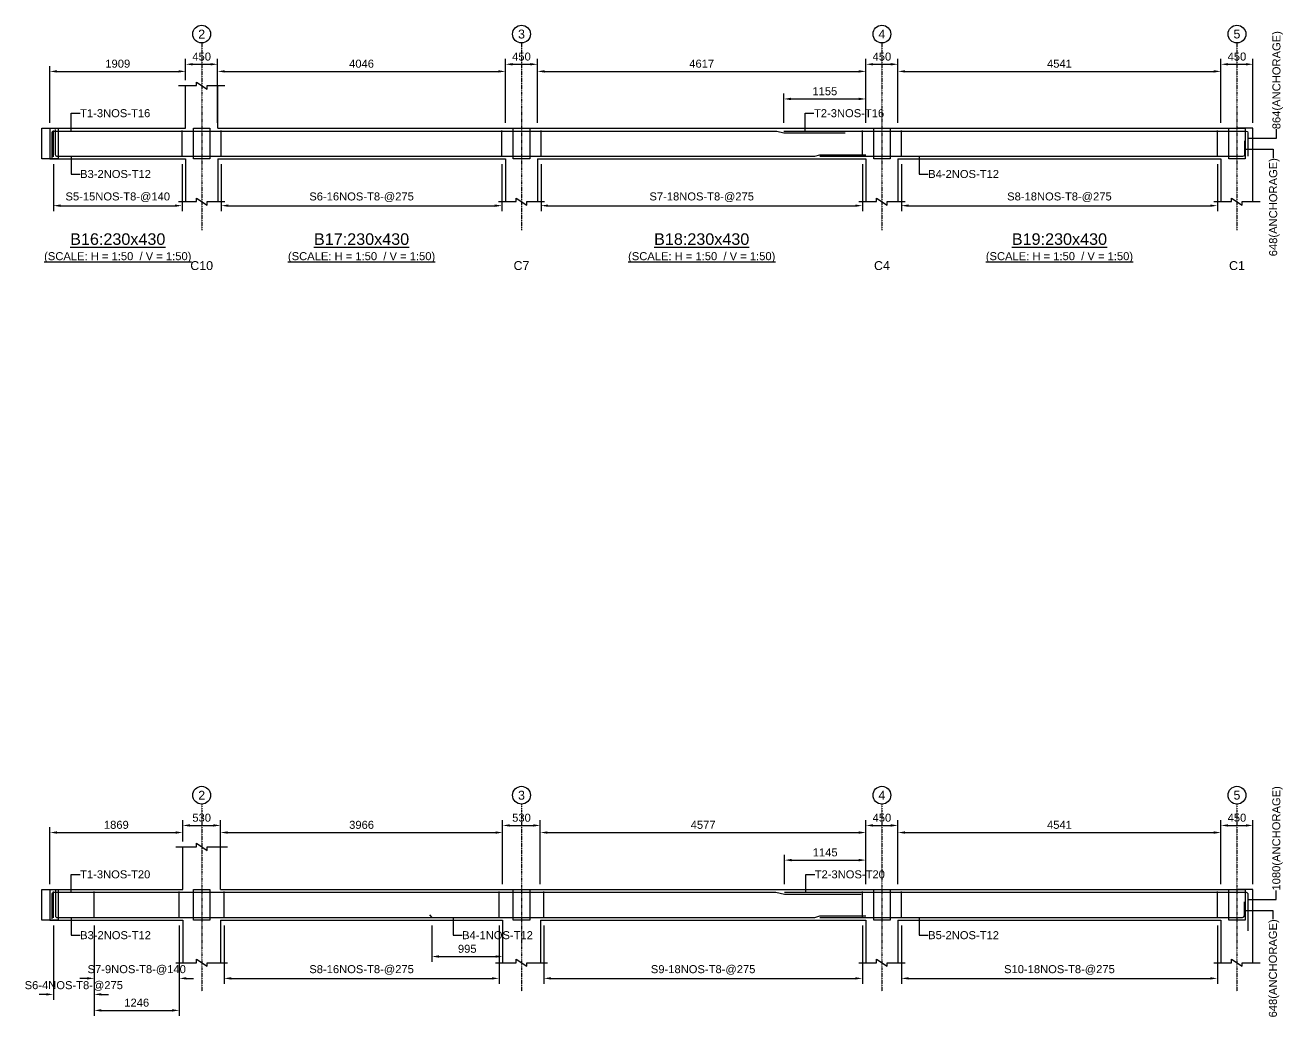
# Model space of a CAD drawing. Header units: inches. Extents: x -816171 to 9366335, y -450961 to 689132.
# Drawn here: x 2784944 to 2820306, y 225740 to 253621 of the extents above; entities that cross this region are included whole.
import ezdxf
from ezdxf.enums import TextEntityAlignment as Align

# ---------------------------------------------------------------- set-up
doc = ezdxf.new("R2010")
doc.units = ezdxf.units.IN
doc.header["$MEASUREMENT"] = 0
doc.linetypes.add('SCCenter', pattern=[1.2, 0.5, -0.3, 0.1, -0.3])
doc.linetypes.add('SCHidden', pattern=[1000, 500, -500])
for name, color, linetype in [('Concrete Line', 2, 'Continuous'), ('Cut Line', 31, 'Continuous'), ('Dimension', 31, 'Continuous'), ('Grid', 8, 'Continuous'), ('Labels', 4, 'Continuous'), ('Labels_Support', 4, 'Continuous'), ('Link', 225, 'Continuous'), ('Reinforcement', 130, 'Continuous'), ('Text', 31, 'Continuous')]:
    doc.layers.add(name, color=color, linetype=linetype)
doc.styles.add('SC-SansSerif', font='SansSerif')
doc.styles.get("Standard").update_dxf_attribs({"font": 'txt.shx'})
doc.dimstyles.new('SCBBSDimStyl', dxfattribs={"dimtxt": 225, "dimasz": 200, "dimexe": 150, "dimexo": 150, "dimgap": 100, "dimtad": 1, "dimtoh": 1, "dimdec": 0, "dimzin": 0, "dimdsep": 46, "dimtxsty": 'SC-SansSerif', "dimcen": 0.09, "dimclrd": 8, "dimclre": 8, "dimclrt": 31, "dimadec": 0, "dimazin": 0, "dimtfac": 1, "dimtdec": 0, "dimtix": 1, "dimtofl": 0, "dimtmove": 0, "dimatfit": 3, "dimfxl": 1, "dimtolj": 1, "dimtzin": 0, "dimarcsym": 0})
doc.dimstyles.get("Standard").update_dxf_attribs({"dimtxt": 0.18, "dimasz": 0.18, "dimexe": 0.18, "dimexo": 0.0625, "dimgap": 0.09, "dimtad": 0, "dimtih": 1, "dimtoh": 1, "dimdec": 4, "dimzin": 0, "dimdsep": 46, "dimtxsty": 'Standard', "dimcen": 0.09, "dimadec": 0, "dimazin": 0, "dimtfac": 1, "dimtdec": 4, "dimtofl": 0, "dimtmove": 0, "dimatfit": 3, "dimfxl": 1, "dimtolj": 1, "dimtzin": 0, "dimarcsym": 0})

# ---------------------------------------------------------------- blocks, each defined once
blk = doc.blocks.new('*D966')
at = {"layer": 'DEFPOINTS', "color": 0, "transparency": 16777216}
for p in [(2785739, 249861), (2789357, 249861), (2789357, 248546)]:
    blk.add_point(p, dxfattribs=at)
at = {"layer": 'Dimension', "color": 8, "lineweight": -2, "transparency": 16777216}
for p, q in [((2785739, 249711), (2785739, 248396)), ((2789357, 249711), (2789357, 248396)), ((2785939, 248546), (2789157, 248546))]:
    blk.add_line(p, q, dxfattribs=at)
at = {"layer": 'Dimension', "color": 8, "transparency": 16777216}
for points in [[(2785939, 248580), (2785939, 248513), (2785739, 248546)], [(2789157, 248580), (2789157, 248513), (2789357, 248546)]]:
    blk.add_solid(points, dxfattribs=at)
at = {"layer": 'Dimension', "color": 31, "transparency": 16777216, "insert": (2787548, 248783), "char_height": 225, "attachment_point": 5, "style": 'SC-SansSerif'}
blk.add_mtext('\\A1;S5-15NOS-T8-@140', dxfattribs=at)
blk = doc.blocks.new('*D967')
at = {"layer": 'DEFPOINTS', "color": 0, "transparency": 16777216}
for p in [(2790457, 249861), (2798349, 249861), (2798349, 248546)]:
    blk.add_point(p, dxfattribs=at)
at = {"layer": 'Dimension', "color": 8, "lineweight": -2, "transparency": 16777216}
for p, q in [((2790457, 249711), (2790457, 248396)), ((2798349, 249711), (2798349, 248396)), ((2790657, 248546), (2798149, 248546))]:
    blk.add_line(p, q, dxfattribs=at)
at = {"layer": 'Dimension', "color": 8, "transparency": 16777216}
for points in [[(2790657, 248580), (2790657, 248513), (2790457, 248546)], [(2798149, 248580), (2798149, 248513), (2798349, 248546)]]:
    blk.add_solid(points, dxfattribs=at)
at = {"layer": 'Dimension', "color": 31, "transparency": 16777216, "insert": (2794403, 248783), "char_height": 225, "attachment_point": 5, "style": 'SC-SansSerif'}
blk.add_mtext('\\A1;S6-16NOS-T8-@275', dxfattribs=at)
blk = doc.blocks.new('*D968')
at = {"layer": 'DEFPOINTS', "color": 0, "transparency": 16777216}
for p in [(2799449, 249861), (2808483, 249861), (2808483, 248546)]:
    blk.add_point(p, dxfattribs=at)
at = {"layer": 'Dimension', "color": 8, "lineweight": -2, "transparency": 16777216}
for p, q in [((2799449, 249711), (2799449, 248396)), ((2808483, 249711), (2808483, 248396)), ((2799649, 248546), (2808283, 248546))]:
    blk.add_line(p, q, dxfattribs=at)
at = {"layer": 'Dimension', "color": 8, "transparency": 16777216}
for points in [[(2799649, 248580), (2799649, 248513), (2799449, 248546)], [(2808283, 248580), (2808283, 248513), (2808483, 248546)]]:
    blk.add_solid(points, dxfattribs=at)
at = {"layer": 'Dimension', "color": 31, "transparency": 16777216, "insert": (2803966, 248783), "char_height": 225, "attachment_point": 5, "style": 'SC-SansSerif'}
blk.add_mtext('\\A1;S7-18NOS-T8-@275', dxfattribs=at)
blk = doc.blocks.new('*D969')
at = {"layer": 'DEFPOINTS', "color": 0, "transparency": 16777216}
for p in [(2809583, 249861), (2818465, 249861), (2818465, 248546)]:
    blk.add_point(p, dxfattribs=at)
at = {"layer": 'Dimension', "color": 8, "lineweight": -2, "transparency": 16777216}
for p, q in [((2809583, 249711), (2809583, 248396)), ((2818465, 249711), (2818465, 248396)), ((2809783, 248546), (2818265, 248546))]:
    blk.add_line(p, q, dxfattribs=at)
at = {"layer": 'Dimension', "color": 8, "transparency": 16777216}
for points in [[(2809783, 248580), (2809783, 248513), (2809583, 248546)], [(2818265, 248580), (2818265, 248513), (2818465, 248546)]]:
    blk.add_solid(points, dxfattribs=at)
at = {"layer": 'Dimension', "color": 31, "transparency": 16777216, "insert": (2814024, 248783), "char_height": 225, "attachment_point": 5, "style": 'SC-SansSerif'}
blk.add_mtext('\\A1;S8-18NOS-T8-@275', dxfattribs=at)
blk = doc.blocks.new('*D970')
at = {"layer": 'DEFPOINTS', "color": 0, "transparency": 16777216}
for p in [(2808583, 251546), (2806273, 250721), (2808583, 250721)]:
    blk.add_point(p, dxfattribs=at)
at = {"layer": 'Dimension', "color": 8, "lineweight": -2, "transparency": 16777216}
for p, q in [((2806273, 250871), (2806273, 251696)), ((2806473, 251546), (2808383, 251546)), ((2808583, 250871), (2808583, 251696))]:
    blk.add_line(p, q, dxfattribs=at)
at = {"layer": 'Dimension', "color": 8, "transparency": 16777216}
for points in [[(2806473, 251580), (2806473, 251513), (2806273, 251546)], [(2808383, 251580), (2808383, 251513), (2808583, 251546)]]:
    blk.add_solid(points, dxfattribs=at)
at = {"layer": 'Dimension', "color": 31, "transparency": 16777216, "insert": (2807428, 251762), "char_height": 225, "attachment_point": 5, "style": 'SC-SansSerif'}
blk.add_mtext('\\A1;1155', dxfattribs=at)
blk = doc.blocks.new('*D959')
at = {"layer": 'DEFPOINTS', "color": 0, "transparency": 16777216}
for p in [(2789457, 252321), (2789457, 251921), (2785639, 250721)]:
    blk.add_point(p, dxfattribs=at)
at = {"layer": 'Dimension', "color": 8, "lineweight": -2, "transparency": 16777216}
for p, q in [((2785639, 250871), (2785639, 252471)), ((2785839, 252321), (2789257, 252321)), ((2789457, 252071), (2789457, 252471))]:
    blk.add_line(p, q, dxfattribs=at)
at = {"layer": 'Dimension', "color": 8, "transparency": 16777216}
for points in [[(2785839, 252355), (2785839, 252288), (2785639, 252321)], [(2789257, 252355), (2789257, 252288), (2789457, 252321)]]:
    blk.add_solid(points, dxfattribs=at)
at = {"layer": 'Dimension', "color": 31, "transparency": 16777216, "insert": (2787548, 252537), "char_height": 225, "attachment_point": 5, "style": 'SC-SansSerif'}
blk.add_mtext('\\A1;1909', dxfattribs=at)
blk = doc.blocks.new('*D972')
at = {"layer": 'DEFPOINTS', "color": 0, "transparency": 16777216}
for p in [(2798449, 252321), (2790357, 251921), (2798449, 250721)]:
    blk.add_point(p, dxfattribs=at)
at = {"layer": 'Dimension', "color": 8, "lineweight": -2, "transparency": 16777216}
for p, q in [((2790357, 252071), (2790357, 252471)), ((2790557, 252321), (2798249, 252321)), ((2798449, 250871), (2798449, 252471))]:
    blk.add_line(p, q, dxfattribs=at)
at = {"layer": 'Dimension', "color": 8, "transparency": 16777216}
for points in [[(2790557, 252355), (2790557, 252288), (2790357, 252321)], [(2798249, 252355), (2798249, 252288), (2798449, 252321)]]:
    blk.add_solid(points, dxfattribs=at)
at = {"layer": 'Dimension', "color": 31, "transparency": 16777216, "insert": (2794403, 252537), "char_height": 225, "attachment_point": 5, "style": 'SC-SansSerif'}
blk.add_mtext('\\A1;4046', dxfattribs=at)
blk = doc.blocks.new('*D973')
at = {"layer": 'DEFPOINTS', "color": 0, "transparency": 16777216}
for p in [(2808583, 252321), (2799349, 250721), (2808583, 250721)]:
    blk.add_point(p, dxfattribs=at)
at = {"layer": 'Dimension', "color": 8, "lineweight": -2, "transparency": 16777216}
for p, q in [((2799349, 250871), (2799349, 252471)), ((2799549, 252321), (2808383, 252321)), ((2808583, 250871), (2808583, 252471))]:
    blk.add_line(p, q, dxfattribs=at)
at = {"layer": 'Dimension', "color": 8, "transparency": 16777216}
for points in [[(2799549, 252355), (2799549, 252288), (2799349, 252321)], [(2808383, 252355), (2808383, 252288), (2808583, 252321)]]:
    blk.add_solid(points, dxfattribs=at)
at = {"layer": 'Dimension', "color": 31, "transparency": 16777216, "insert": (2803966, 252537), "char_height": 225, "attachment_point": 5, "style": 'SC-SansSerif'}
blk.add_mtext('\\A1;4617', dxfattribs=at)
blk = doc.blocks.new('*D974')
at = {"layer": 'DEFPOINTS', "color": 0, "transparency": 16777216}
for p in [(2818565, 252321), (2809483, 250721), (2818565, 250721)]:
    blk.add_point(p, dxfattribs=at)
at = {"layer": 'Dimension', "color": 8, "lineweight": -2, "transparency": 16777216}
for p, q in [((2809483, 250871), (2809483, 252471)), ((2809683, 252321), (2818365, 252321)), ((2818565, 250871), (2818565, 252471))]:
    blk.add_line(p, q, dxfattribs=at)
at = {"layer": 'Dimension', "color": 8, "transparency": 16777216}
for points in [[(2809683, 252355), (2809683, 252288), (2809483, 252321)], [(2818365, 252355), (2818365, 252288), (2818565, 252321)]]:
    blk.add_solid(points, dxfattribs=at)
at = {"layer": 'Dimension', "color": 31, "transparency": 16777216, "insert": (2814024, 252537), "char_height": 225, "attachment_point": 5, "style": 'SC-SansSerif'}
blk.add_mtext('\\A1;4541', dxfattribs=at)
blk = doc.blocks.new('*D975')
at = {"layer": 'DEFPOINTS', "color": 0, "transparency": 16777216}
for p in [(2790357, 252521), (2789457, 251921), (2790357, 250721)]:
    blk.add_point(p, dxfattribs=at)
at = {"layer": 'Dimension', "color": 8, "lineweight": -2, "transparency": 16777216}
for p, q in [((2789457, 252071), (2789457, 252671)), ((2789657, 252521), (2790157, 252521)), ((2790357, 250871), (2790357, 252671))]:
    blk.add_line(p, q, dxfattribs=at)
at = {"layer": 'Dimension', "color": 8, "transparency": 16777216}
for points in [[(2789657, 252555), (2789657, 252488), (2789457, 252521)], [(2790157, 252555), (2790157, 252488), (2790357, 252521)]]:
    blk.add_solid(points, dxfattribs=at)
at = {"layer": 'Dimension', "color": 31, "transparency": 16777216, "insert": (2789907, 252737), "char_height": 225, "attachment_point": 5, "style": 'SC-SansSerif'}
blk.add_mtext('\\A1;450', dxfattribs=at)
blk = doc.blocks.new('*D976')
at = {"layer": 'DEFPOINTS', "color": 0, "transparency": 16777216}
for p in [(2799349, 252521), (2798449, 250721), (2799349, 250721)]:
    blk.add_point(p, dxfattribs=at)
at = {"layer": 'Dimension', "color": 8, "lineweight": -2, "transparency": 16777216}
for p, q in [((2798449, 250871), (2798449, 252671)), ((2798649, 252521), (2799149, 252521)), ((2799349, 250871), (2799349, 252671))]:
    blk.add_line(p, q, dxfattribs=at)
at = {"layer": 'Dimension', "color": 8, "transparency": 16777216}
for points in [[(2798649, 252555), (2798649, 252488), (2798449, 252521)], [(2799149, 252555), (2799149, 252488), (2799349, 252521)]]:
    blk.add_solid(points, dxfattribs=at)
at = {"layer": 'Dimension', "color": 31, "transparency": 16777216, "insert": (2798899, 252737), "char_height": 225, "attachment_point": 5, "style": 'SC-SansSerif'}
blk.add_mtext('\\A1;450', dxfattribs=at)
blk = doc.blocks.new('*D977')
at = {"layer": 'DEFPOINTS', "color": 0, "transparency": 16777216}
for p in [(2809483, 252521), (2808583, 250721), (2809483, 250721)]:
    blk.add_point(p, dxfattribs=at)
at = {"layer": 'Dimension', "color": 8, "lineweight": -2, "transparency": 16777216}
for p, q in [((2808583, 250871), (2808583, 252671)), ((2808783, 252521), (2809283, 252521)), ((2809483, 250871), (2809483, 252671))]:
    blk.add_line(p, q, dxfattribs=at)
at = {"layer": 'Dimension', "color": 8, "transparency": 16777216}
for points in [[(2808783, 252555), (2808783, 252488), (2808583, 252521)], [(2809283, 252555), (2809283, 252488), (2809483, 252521)]]:
    blk.add_solid(points, dxfattribs=at)
at = {"layer": 'Dimension', "color": 31, "transparency": 16777216, "insert": (2809033, 252737), "char_height": 225, "attachment_point": 5, "style": 'SC-SansSerif'}
blk.add_mtext('\\A1;450', dxfattribs=at)
blk = doc.blocks.new('*D978')
at = {"layer": 'DEFPOINTS', "color": 0, "transparency": 16777216}
for p in [(2819465, 252521), (2818565, 250721), (2819465, 250721)]:
    blk.add_point(p, dxfattribs=at)
at = {"layer": 'Dimension', "color": 8, "lineweight": -2, "transparency": 16777216}
for p, q in [((2818565, 250871), (2818565, 252671)), ((2818765, 252521), (2819265, 252521)), ((2819465, 250871), (2819465, 252671))]:
    blk.add_line(p, q, dxfattribs=at)
at = {"layer": 'Dimension', "color": 8, "transparency": 16777216}
for points in [[(2818765, 252555), (2818765, 252488), (2818565, 252521)], [(2819265, 252555), (2819265, 252488), (2819465, 252521)]]:
    blk.add_solid(points, dxfattribs=at)
at = {"layer": 'Dimension', "color": 31, "transparency": 16777216, "insert": (2819015, 252737), "char_height": 225, "attachment_point": 5, "style": 'SC-SansSerif'}
blk.add_mtext('\\A1;450', dxfattribs=at)
blk = doc.blocks.new('*D979')
at = {"layer": 'DEFPOINTS', "color": 0, "transparency": 16777216}
for p in [(2785739, 228461), (2786885, 228461), (2786885, 226371)]:
    blk.add_point(p, dxfattribs=at)
at = {"layer": 'Dimension', "color": 8, "lineweight": -2, "transparency": 16777216}
for p, q in [((2785739, 228311), (2785739, 226221)), ((2786885, 228311), (2786885, 226221)), ((2785539, 226371), (2785339, 226371)), ((2787085, 226371), (2787285, 226371))]:
    blk.add_line(p, q, dxfattribs=at)
at = {"layer": 'Dimension', "color": 8, "transparency": 16777216}
for points in [[(2785539, 226405), (2785539, 226338), (2785739, 226371)], [(2787085, 226405), (2787085, 226338), (2786885, 226371)]]:
    blk.add_solid(points, dxfattribs=at)
at = {"layer": 'Dimension', "color": 31, "transparency": 16777216, "insert": (2786312, 226608), "char_height": 225, "attachment_point": 5, "style": 'SC-SansSerif'}
blk.add_mtext('\\A1;S6-4NOS-T8-@275', dxfattribs=at)
blk = doc.blocks.new('*D980')
at = {"layer": 'DEFPOINTS', "color": 0, "transparency": 16777216}
for p in [(2786885, 228461), (2789277, 228461), (2789277, 226821)]:
    blk.add_point(p, dxfattribs=at)
at = {"layer": 'Dimension', "color": 8, "lineweight": -2, "transparency": 16777216}
for p, q in [((2786885, 228311), (2786885, 226671)), ((2789277, 228311), (2789277, 226671)), ((2786685, 226821), (2786485, 226821)), ((2789477, 226821), (2789677, 226821))]:
    blk.add_line(p, q, dxfattribs=at)
at = {"layer": 'Dimension', "color": 8, "transparency": 16777216}
for points in [[(2786685, 226855), (2786685, 226788), (2786885, 226821)], [(2789477, 226855), (2789477, 226788), (2789277, 226821)]]:
    blk.add_solid(points, dxfattribs=at)
at = {"layer": 'Dimension', "color": 31, "transparency": 16777216, "insert": (2788081, 227058), "char_height": 225, "attachment_point": 5, "style": 'SC-SansSerif'}
blk.add_mtext('\\A1;S7-9NOS-T8-@140', dxfattribs=at)
blk = doc.blocks.new('*D981')
at = {"layer": 'DEFPOINTS', "color": 0, "transparency": 16777216}
for p in [(2786885, 228461), (2789277, 228461), (2789277, 225921)]:
    blk.add_point(p, dxfattribs=at)
at = {"layer": 'Dimension', "color": 8, "lineweight": -2, "transparency": 16777216}
for p, q in [((2786885, 228311), (2786885, 225771)), ((2789277, 228311), (2789277, 225771)), ((2787085, 225921), (2789077, 225921))]:
    blk.add_line(p, q, dxfattribs=at)
at = {"layer": 'Dimension', "color": 8, "transparency": 16777216}
for points in [[(2787085, 225955), (2787085, 225888), (2786885, 225921)], [(2789077, 225955), (2789077, 225888), (2789277, 225921)]]:
    blk.add_solid(points, dxfattribs=at)
at = {"layer": 'Dimension', "color": 31, "transparency": 16777216, "insert": (2788081, 226137), "char_height": 225, "attachment_point": 5, "style": 'SC-SansSerif'}
blk.add_mtext('\\A1;1246', dxfattribs=at)
blk = doc.blocks.new('*D982')
at = {"layer": 'DEFPOINTS', "color": 0, "transparency": 16777216}
for p in [(2790537, 228461), (2798269, 228461), (2798269, 226821)]:
    blk.add_point(p, dxfattribs=at)
at = {"layer": 'Dimension', "color": 8, "lineweight": -2, "transparency": 16777216}
for p, q in [((2790537, 228311), (2790537, 226671)), ((2798269, 228311), (2798269, 226671)), ((2790737, 226821), (2798069, 226821))]:
    blk.add_line(p, q, dxfattribs=at)
at = {"layer": 'Dimension', "color": 8, "transparency": 16777216}
for points in [[(2790737, 226855), (2790737, 226788), (2790537, 226821)], [(2798069, 226855), (2798069, 226788), (2798269, 226821)]]:
    blk.add_solid(points, dxfattribs=at)
at = {"layer": 'Dimension', "color": 31, "transparency": 16777216, "insert": (2794403, 227058), "char_height": 225, "attachment_point": 5, "style": 'SC-SansSerif'}
blk.add_mtext('\\A1;S8-16NOS-T8-@275', dxfattribs=at)
blk = doc.blocks.new('*D983')
at = {"layer": 'DEFPOINTS', "color": 0, "transparency": 16777216}
for p in [(2799529, 228461), (2808483, 228461), (2808483, 226821)]:
    blk.add_point(p, dxfattribs=at)
at = {"layer": 'Dimension', "color": 8, "lineweight": -2, "transparency": 16777216}
for p, q in [((2799529, 228311), (2799529, 226671)), ((2808483, 228311), (2808483, 226671)), ((2799729, 226821), (2808283, 226821))]:
    blk.add_line(p, q, dxfattribs=at)
at = {"layer": 'Dimension', "color": 8, "transparency": 16777216}
for points in [[(2799729, 226855), (2799729, 226788), (2799529, 226821)], [(2808283, 226855), (2808283, 226788), (2808483, 226821)]]:
    blk.add_solid(points, dxfattribs=at)
at = {"layer": 'Dimension', "color": 31, "transparency": 16777216, "insert": (2804006, 227058), "char_height": 225, "attachment_point": 5, "style": 'SC-SansSerif'}
blk.add_mtext('\\A1;S9-18NOS-T8-@275', dxfattribs=at)
blk = doc.blocks.new('*D984')
at = {"layer": 'DEFPOINTS', "color": 0, "transparency": 16777216}
for p in [(2809583, 228461), (2818465, 228461), (2818465, 226821)]:
    blk.add_point(p, dxfattribs=at)
at = {"layer": 'Dimension', "color": 8, "lineweight": -2, "transparency": 16777216}
for p, q in [((2809583, 228311), (2809583, 226671)), ((2818465, 228311), (2818465, 226671)), ((2809783, 226821), (2818265, 226821))]:
    blk.add_line(p, q, dxfattribs=at)
at = {"layer": 'Dimension', "color": 8, "transparency": 16777216}
for points in [[(2809783, 226855), (2809783, 226788), (2809583, 226821)], [(2818265, 226855), (2818265, 226788), (2818465, 226821)]]:
    blk.add_solid(points, dxfattribs=at)
at = {"layer": 'Dimension', "color": 31, "transparency": 16777216, "insert": (2814024, 227058), "char_height": 225, "attachment_point": 5, "style": 'SC-SansSerif'}
blk.add_mtext('\\A1;S10-18NOS-T8-@275', dxfattribs=at)
blk = doc.blocks.new('*D985')
at = {"layer": 'DEFPOINTS', "color": 0, "transparency": 16777216}
for p in [(2808583, 230146), (2806293, 229321), (2808583, 229321)]:
    blk.add_point(p, dxfattribs=at)
at = {"layer": 'Dimension', "color": 8, "lineweight": -2, "transparency": 16777216}
for p, q in [((2806293, 229471), (2806293, 230296)), ((2808583, 229471), (2808583, 230296)), ((2806493, 230146), (2808383, 230146))]:
    blk.add_line(p, q, dxfattribs=at)
at = {"layer": 'Dimension', "color": 8, "transparency": 16777216}
for points in [[(2806493, 230180), (2806493, 230113), (2806293, 230146)], [(2808383, 230180), (2808383, 230113), (2808583, 230146)]]:
    blk.add_solid(points, dxfattribs=at)
at = {"layer": 'Dimension', "color": 31, "transparency": 16777216, "insert": (2807438, 230362), "char_height": 225, "attachment_point": 5, "style": 'SC-SansSerif'}
blk.add_mtext('\\A1;1145', dxfattribs=at)
blk = doc.blocks.new('*D986')
at = {"layer": 'DEFPOINTS', "color": 0, "transparency": 16777216}
for p in [(2796379, 228461), (2798369, 228461), (2798369, 227436)]:
    blk.add_point(p, dxfattribs=at)
at = {"layer": 'Dimension', "color": 8, "lineweight": -2, "transparency": 16777216}
for p, q in [((2796379, 228311), (2796379, 227286)), ((2798369, 228311), (2798369, 227286)), ((2796579, 227436), (2798169, 227436))]:
    blk.add_line(p, q, dxfattribs=at)
at = {"layer": 'Dimension', "color": 8, "transparency": 16777216}
for points in [[(2796579, 227470), (2796579, 227403), (2796379, 227436)], [(2798169, 227470), (2798169, 227403), (2798369, 227436)]]:
    blk.add_solid(points, dxfattribs=at)
at = {"layer": 'Dimension', "color": 31, "transparency": 16777216, "insert": (2797374, 227652), "char_height": 225, "attachment_point": 5, "style": 'SC-SansSerif'}
blk.add_mtext('\\A1;995', dxfattribs=at)
blk = doc.blocks.new('*D987')
at = {"layer": 'DEFPOINTS', "color": 0, "transparency": 16777216}
for p in [(2789377, 230921), (2789377, 230521), (2785639, 229321)]:
    blk.add_point(p, dxfattribs=at)
at = {"layer": 'Dimension', "color": 8, "lineweight": -2, "transparency": 16777216}
for p, q in [((2785639, 229471), (2785639, 231071)), ((2785839, 230921), (2789177, 230921)), ((2789377, 230671), (2789377, 231071))]:
    blk.add_line(p, q, dxfattribs=at)
at = {"layer": 'Dimension', "color": 8, "transparency": 16777216}
for points in [[(2785839, 230955), (2785839, 230888), (2785639, 230921)], [(2789177, 230955), (2789177, 230888), (2789377, 230921)]]:
    blk.add_solid(points, dxfattribs=at)
at = {"layer": 'Dimension', "color": 31, "transparency": 16777216, "insert": (2787508, 231137), "char_height": 225, "attachment_point": 5, "style": 'SC-SansSerif'}
blk.add_mtext('\\A1;1869', dxfattribs=at)
blk = doc.blocks.new('*D988')
at = {"layer": 'DEFPOINTS', "color": 0, "transparency": 16777216}
for p in [(2798369, 230921), (2790437, 230521), (2798369, 229321)]:
    blk.add_point(p, dxfattribs=at)
at = {"layer": 'Dimension', "color": 8, "lineweight": -2, "transparency": 16777216}
for p, q in [((2790437, 230671), (2790437, 231071)), ((2790637, 230921), (2798169, 230921)), ((2798369, 229471), (2798369, 231071))]:
    blk.add_line(p, q, dxfattribs=at)
at = {"layer": 'Dimension', "color": 8, "transparency": 16777216}
for points in [[(2790637, 230955), (2790637, 230888), (2790437, 230921)], [(2798169, 230955), (2798169, 230888), (2798369, 230921)]]:
    blk.add_solid(points, dxfattribs=at)
at = {"layer": 'Dimension', "color": 31, "transparency": 16777216, "insert": (2794403, 231137), "char_height": 225, "attachment_point": 5, "style": 'SC-SansSerif'}
blk.add_mtext('\\A1;3966', dxfattribs=at)
blk = doc.blocks.new('*D989')
at = {"layer": 'DEFPOINTS', "color": 0, "transparency": 16777216}
for p in [(2808583, 230921), (2799429, 229321), (2808583, 229321)]:
    blk.add_point(p, dxfattribs=at)
at = {"layer": 'Dimension', "color": 8, "lineweight": -2, "transparency": 16777216}
for p, q in [((2799429, 229471), (2799429, 231071)), ((2799629, 230921), (2808383, 230921)), ((2808583, 229471), (2808583, 231071))]:
    blk.add_line(p, q, dxfattribs=at)
at = {"layer": 'Dimension', "color": 8, "transparency": 16777216}
for points in [[(2799629, 230955), (2799629, 230888), (2799429, 230921)], [(2808383, 230955), (2808383, 230888), (2808583, 230921)]]:
    blk.add_solid(points, dxfattribs=at)
at = {"layer": 'Dimension', "color": 31, "transparency": 16777216, "insert": (2804006, 231137), "char_height": 225, "attachment_point": 5, "style": 'SC-SansSerif'}
blk.add_mtext('\\A1;4577', dxfattribs=at)
blk = doc.blocks.new('*D990')
at = {"layer": 'DEFPOINTS', "color": 0, "transparency": 16777216}
for p in [(2818565, 230921), (2809483, 229321), (2818565, 229321)]:
    blk.add_point(p, dxfattribs=at)
at = {"layer": 'Dimension', "color": 8, "lineweight": -2, "transparency": 16777216}
for p, q in [((2809483, 229471), (2809483, 231071)), ((2809683, 230921), (2818365, 230921)), ((2818565, 229471), (2818565, 231071))]:
    blk.add_line(p, q, dxfattribs=at)
at = {"layer": 'Dimension', "color": 8, "transparency": 16777216}
for points in [[(2809683, 230955), (2809683, 230888), (2809483, 230921)], [(2818365, 230955), (2818365, 230888), (2818565, 230921)]]:
    blk.add_solid(points, dxfattribs=at)
at = {"layer": 'Dimension', "color": 31, "transparency": 16777216, "insert": (2814024, 231137), "char_height": 225, "attachment_point": 5, "style": 'SC-SansSerif'}
blk.add_mtext('\\A1;4541', dxfattribs=at)
blk = doc.blocks.new('*D991')
at = {"layer": 'DEFPOINTS', "color": 0, "transparency": 16777216}
for p in [(2790437, 231121), (2789377, 230521), (2790437, 229321)]:
    blk.add_point(p, dxfattribs=at)
at = {"layer": 'Dimension', "color": 8, "lineweight": -2, "transparency": 16777216}
for p, q in [((2789377, 230671), (2789377, 231271)), ((2790437, 229471), (2790437, 231271)), ((2789577, 231121), (2790237, 231121))]:
    blk.add_line(p, q, dxfattribs=at)
at = {"layer": 'Dimension', "color": 8, "transparency": 16777216}
for points in [[(2789577, 231155), (2789577, 231088), (2789377, 231121)], [(2790237, 231155), (2790237, 231088), (2790437, 231121)]]:
    blk.add_solid(points, dxfattribs=at)
at = {"layer": 'Dimension', "color": 31, "transparency": 16777216, "insert": (2789907, 231337), "char_height": 225, "attachment_point": 5, "style": 'SC-SansSerif'}
blk.add_mtext('\\A1;530', dxfattribs=at)
blk = doc.blocks.new('*D992')
at = {"layer": 'DEFPOINTS', "color": 0, "transparency": 16777216}
for p in [(2799429, 231121), (2798369, 229321), (2799429, 229321)]:
    blk.add_point(p, dxfattribs=at)
at = {"layer": 'Dimension', "color": 8, "lineweight": -2, "transparency": 16777216}
for p, q in [((2798369, 229471), (2798369, 231271)), ((2799429, 229471), (2799429, 231271)), ((2798569, 231121), (2799229, 231121))]:
    blk.add_line(p, q, dxfattribs=at)
at = {"layer": 'Dimension', "color": 8, "transparency": 16777216}
for points in [[(2798569, 231155), (2798569, 231088), (2798369, 231121)], [(2799229, 231155), (2799229, 231088), (2799429, 231121)]]:
    blk.add_solid(points, dxfattribs=at)
at = {"layer": 'Dimension', "color": 31, "transparency": 16777216, "insert": (2798899, 231337), "char_height": 225, "attachment_point": 5, "style": 'SC-SansSerif'}
blk.add_mtext('\\A1;530', dxfattribs=at)
blk = doc.blocks.new('*D993')
at = {"layer": 'DEFPOINTS', "color": 0, "transparency": 16777216}
for p in [(2809483, 231121), (2808583, 229321), (2809483, 229321)]:
    blk.add_point(p, dxfattribs=at)
at = {"layer": 'Dimension', "color": 8, "lineweight": -2, "transparency": 16777216}
for p, q in [((2808583, 229471), (2808583, 231271)), ((2809483, 229471), (2809483, 231271)), ((2808783, 231121), (2809283, 231121))]:
    blk.add_line(p, q, dxfattribs=at)
at = {"layer": 'Dimension', "color": 8, "transparency": 16777216}
for points in [[(2808783, 231155), (2808783, 231088), (2808583, 231121)], [(2809283, 231155), (2809283, 231088), (2809483, 231121)]]:
    blk.add_solid(points, dxfattribs=at)
at = {"layer": 'Dimension', "color": 31, "transparency": 16777216, "insert": (2809033, 231337), "char_height": 225, "attachment_point": 5, "style": 'SC-SansSerif'}
blk.add_mtext('\\A1;450', dxfattribs=at)
blk = doc.blocks.new('*D994')
at = {"layer": 'DEFPOINTS', "color": 0, "transparency": 16777216}
for p in [(2819465, 231121), (2818565, 229321), (2819465, 229321)]:
    blk.add_point(p, dxfattribs=at)
at = {"layer": 'Dimension', "color": 8, "lineweight": -2, "transparency": 16777216}
for p, q in [((2818565, 229471), (2818565, 231271)), ((2819465, 229471), (2819465, 231271)), ((2818765, 231121), (2819265, 231121))]:
    blk.add_line(p, q, dxfattribs=at)
at = {"layer": 'Dimension', "color": 8, "transparency": 16777216}
for points in [[(2818765, 231155), (2818765, 231088), (2818565, 231121)], [(2819265, 231155), (2819265, 231088), (2819465, 231121)]]:
    blk.add_solid(points, dxfattribs=at)
at = {"layer": 'Dimension', "color": 31, "transparency": 16777216, "insert": (2819015, 231337), "char_height": 225, "attachment_point": 5, "style": 'SC-SansSerif'}
blk.add_mtext('\\A1;450', dxfattribs=at)

msp = doc.modelspace()

# ---------------------------------------------------------------- linework, layer by layer
at = {"layer": 'Concrete Line'}
for p, q in [((2789457.35401, 250721.25141), (2789457.35401, 251921.25141)), ((2790357.35401, 250721.25141), (2790357.35401, 251921.25141)), ((2785639.35401, 250721.25141), (2785639.35401, 249861.25141)), ((2819465.35401, 250721.25141), (2819015.35401, 250721.25141)), ((2819465.35401, 248661.25141), (2819465.35401, 250721.25141)), ((2789457.35401, 249861.25141), (2789457.35401, 248661.25141)), ((2790357.35401, 249861.25141), (2790357.35401, 248661.25141)), ((2798449.35401, 249861.25141), (2798449.35401, 248661.25141)), ((2799349.35401, 249861.25141), (2799349.35401, 248661.25141)), ((2808583.35401, 249861.25141), (2808583.35401, 248661.25141)), ((2809483.35401, 249861.25141), (2809483.35401, 248661.25141)), ((2818565.35401, 249861.25141), (2818565.35401, 248661.25141)), ((2789377.35401, 229321.25141), (2789377.35401, 230521.25141)), ((2790437.35401, 229321.25141), (2790437.35401, 230521.25141)), ((2785639.35401, 229321.25141), (2785639.35401, 228461.25141)), ((2819465.35401, 229321.25141), (2819015.35401, 229321.25141)), ((2819465.35401, 227261.25141), (2819465.35401, 229321.25141)), ((2789377.35401, 228461.25141), (2789377.35401, 227261.25141)), ((2790437.35401, 228461.25141), (2790437.35401, 227261.25141)), ((2798369.35401, 228461.25141), (2798369.35401, 227261.25141)), ((2799429.35401, 228461.25141), (2799429.35401, 227261.25141)), ((2808583.35401, 228461.25141), (2808583.35401, 227261.25141)), ((2809483.35401, 228461.25141), (2809483.35401, 227261.25141)), ((2818565.35401, 228461.25141), (2818565.35401, 227261.25141))]:
    msp.add_line(p, q, dxfattribs=at)
for points in [[(2785409.35401, 250721.25141), (2785869.35401, 250721.25141), (2785869.35401, 250721.25141), (2785869.35401, 249861.25141), (2785869.35401, 249861.25141), (2785409.35401, 249861.25141), (2785409.35401, 249861.25141), (2785409.35401, 250721.25141)], [(2789677.35401, 250721.25141), (2790137.35401, 250721.25141), (2790137.35401, 250721.25141), (2790137.35401, 249861.25141), (2790137.35401, 249861.25141), (2789677.35401, 249861.25141), (2789677.35401, 249861.25141), (2789677.35401, 250721.25141)], [(2798669.35401, 250721.25141), (2799129.35401, 250721.25141), (2799129.35401, 250721.25141), (2799129.35401, 249861.25141), (2799129.35401, 249861.25141), (2798669.35401, 249861.25141), (2798669.35401, 249861.25141), (2798669.35401, 250721.25141)], [(2808803.35401, 250721.25141), (2809263.35401, 250721.25141), (2809263.35401, 250721.25141), (2809263.35401, 249861.25141), (2809263.35401, 249861.25141), (2808803.35401, 249861.25141), (2808803.35401, 249861.25141), (2808803.35401, 250721.25141)], [(2818785.35401, 250721.25141), (2819245.35401, 250721.25141), (2819245.35401, 250721.25141), (2819245.35401, 249861.25141), (2819245.35401, 249861.25141), (2818785.35401, 249861.25141), (2818785.35401, 249861.25141), (2818785.35401, 250721.25141)], [(2785409.35401, 229321.25141), (2785869.35401, 229321.25141), (2785869.35401, 229321.25141), (2785869.35401, 228461.25141), (2785869.35401, 228461.25141), (2785409.35401, 228461.25141), (2785409.35401, 228461.25141), (2785409.35401, 229321.25141)], [(2789677.35401, 229321.25141), (2790137.35401, 229321.25141), (2790137.35401, 229321.25141), (2790137.35401, 228461.25141), (2790137.35401, 228461.25141), (2789677.35401, 228461.25141), (2789677.35401, 228461.25141), (2789677.35401, 229321.25141)], [(2798669.35401, 229321.25141), (2799129.35401, 229321.25141), (2799129.35401, 229321.25141), (2799129.35401, 228461.25141), (2799129.35401, 228461.25141), (2798669.35401, 228461.25141), (2798669.35401, 228461.25141), (2798669.35401, 229321.25141)], [(2808803.35401, 229321.25141), (2809263.35401, 229321.25141), (2809263.35401, 229321.25141), (2809263.35401, 228461.25141), (2809263.35401, 228461.25141), (2808803.35401, 228461.25141), (2808803.35401, 228461.25141), (2808803.35401, 229321.25141)], [(2818785.35401, 229321.25141), (2819245.35401, 229321.25141), (2819245.35401, 229321.25141), (2819245.35401, 228461.25141), (2819245.35401, 228461.25141), (2818785.35401, 228461.25141), (2818785.35401, 228461.25141), (2818785.35401, 229321.25141)]]:
    msp.add_lwpolyline(points, close=True, dxfattribs=at)
for points in [[(2785639.35401, 250721.25141), (2789457.35401, 250721.25141)], [(2790357.35401, 250721.25141), (2798899.35401, 250721.25141)], [(2798899.35401, 250721.25141), (2809033.35401, 250721.25141)], [(2809033.35401, 250721.25141), (2819015.35401, 250721.25141)], [(2785639.35401, 249861.25141), (2789457.35401, 249861.25141)], [(2790357.35401, 249861.25141), (2798449.35401, 249861.25141)], [(2799349.35401, 249861.25141), (2808583.35401, 249861.25141)], [(2809483.35401, 249861.25141), (2818565.35401, 249861.25141)], [(2785639.35401, 229321.25141), (2789377.35401, 229321.25141)], [(2790437.35401, 229321.25141), (2798899.35401, 229321.25141)], [(2798899.35401, 229321.25141), (2809033.35401, 229321.25141)], [(2809033.35401, 229321.25141), (2819015.35401, 229321.25141)], [(2785639.35401, 228461.25141), (2789377.35401, 228461.25141)], [(2790437.35401, 228461.25141), (2798369.35401, 228461.25141)], [(2799429.35401, 228461.25141), (2808583.35401, 228461.25141)], [(2809483.35401, 228461.25141), (2818565.35401, 228461.25141)]]:
    msp.add_lwpolyline(points, dxfattribs=at)
at = {"layer": 'Concrete Line', "linetype": 'SCHidden'}
for points in [[(2785409.35401, 229321.25141), (2785869.35401, 229321.25141), (2785869.35401, 229321.25141), (2785869.35401, 228461.25141), (2785869.35401, 228461.25141), (2785409.35401, 228461.25141), (2785409.35401, 228461.25141), (2785409.35401, 229321.25141)], [(2789677.35401, 229321.25141), (2790137.35401, 229321.25141), (2790137.35401, 229321.25141), (2790137.35401, 228461.25141), (2790137.35401, 228461.25141), (2789677.35401, 228461.25141), (2789677.35401, 228461.25141), (2789677.35401, 229321.25141)], [(2798669.35401, 229321.25141), (2799129.35401, 229321.25141), (2799129.35401, 229321.25141), (2799129.35401, 228461.25141), (2799129.35401, 228461.25141), (2798669.35401, 228461.25141), (2798669.35401, 228461.25141), (2798669.35401, 229321.25141)], [(2808803.35401, 229321.25141), (2809263.35401, 229321.25141), (2809263.35401, 229321.25141), (2809263.35401, 228461.25141), (2809263.35401, 228461.25141), (2808803.35401, 228461.25141), (2808803.35401, 228461.25141), (2808803.35401, 229321.25141)], [(2818785.35401, 229321.25141), (2819245.35401, 229321.25141), (2819245.35401, 229321.25141), (2819245.35401, 228461.25141), (2819245.35401, 228461.25141), (2818785.35401, 228461.25141), (2818785.35401, 228461.25141), (2818785.35401, 229321.25141)]]:
    msp.add_lwpolyline(points, close=True, dxfattribs=at)
at = {"layer": 'Cut Line'}
for points in [[(2789257.35401, 251921.25141), (2789757.35401, 251921.25141), (2789757.35401, 252021.25141), (2790057.35401, 251821.25141), (2790057.35401, 251921.25141), (2790557.35401, 251921.25141)], [(2789257.35401, 248661.25141), (2789757.35401, 248661.25141), (2789757.35401, 248761.25141), (2790057.35401, 248561.25141), (2790057.35401, 248661.25141), (2790557.35401, 248661.25141)], [(2798249.35401, 248661.25141), (2798749.35401, 248661.25141), (2798749.35401, 248761.25141), (2799049.35401, 248561.25141), (2799049.35401, 248661.25141), (2799549.35401, 248661.25141)], [(2808383.35401, 248661.25141), (2808883.35401, 248661.25141), (2808883.35401, 248761.25141), (2809183.35401, 248561.25141), (2809183.35401, 248661.25141), (2809683.35401, 248661.25141)], [(2818365.35401, 248661.25141), (2818865.35401, 248661.25141), (2818865.35401, 248761.25141), (2819165.35401, 248561.25141), (2819165.35401, 248661.25141), (2819665.35401, 248661.25141)], [(2789177.35401, 230521.25141), (2789757.35401, 230521.25141), (2789757.35401, 230621.25141), (2790057.35401, 230421.25141), (2790057.35401, 230521.25141), (2790637.35401, 230521.25141)], [(2789177.35401, 227261.25141), (2789757.35401, 227261.25141), (2789757.35401, 227361.25141), (2790057.35401, 227161.25141), (2790057.35401, 227261.25141), (2790637.35401, 227261.25141)], [(2798169.35401, 227261.25141), (2798749.35401, 227261.25141), (2798749.35401, 227361.25141), (2799049.35401, 227161.25141), (2799049.35401, 227261.25141), (2799629.35401, 227261.25141)], [(2808383.35401, 227261.25141), (2808883.35401, 227261.25141), (2808883.35401, 227361.25141), (2809183.35401, 227161.25141), (2809183.35401, 227261.25141), (2809683.35401, 227261.25141)], [(2818365.35401, 227261.25141), (2818865.35401, 227261.25141), (2818865.35401, 227361.25141), (2819165.35401, 227161.25141), (2819165.35401, 227261.25141), (2819665.35401, 227261.25141)]]:
    msp.add_lwpolyline(points, dxfattribs=at)
at = {"layer": 'Grid', "linetype": 'SCCenter'}
for p, q in [((2789907.35401, 253121.25141), (2789907.35401, 247861.25141)), ((2798899.35401, 253121.25141), (2798899.35401, 247861.25141)), ((2809033.35401, 253121.25141), (2809033.35401, 247861.25141)), ((2819015.35401, 253121.25141), (2819015.35401, 247861.25141)), ((2789907.35401, 231721.25141), (2789907.35401, 226461.25141)), ((2798899.35401, 231721.25141), (2798899.35401, 226461.25141)), ((2809033.35401, 231721.25141), (2809033.35401, 226461.25141)), ((2819015.35401, 231721.25141), (2819015.35401, 226461.25141))]:
    msp.add_line(p, q, dxfattribs=at)
at = {"layer": 'Grid'}
for centre in [(2789907.35401, 253371.25141), (2798899.35401, 253371.25141), (2809033.35401, 253371.25141), (2819015.35401, 253371.25141), (2789907.35401, 231971.25141), (2798899.35401, 231971.25141), (2809033.35401, 231971.25141), (2819015.35401, 231971.25141)]:
    msp.add_circle(centre, 250, dxfattribs=at)
at = {"layer": 'Link'}
for p, q in [((2785739.35401, 249921.25141), (2785739.35401, 250661.25141)), ((2789357.35401, 249921.25141), (2789357.35401, 250661.25141)), ((2790457.35401, 249921.25141), (2790457.35401, 250661.25141)), ((2798349.35401, 249921.25141), (2798349.35401, 250661.25141)), ((2799449.35401, 249921.25141), (2799449.35401, 250661.25141)), ((2808483.35401, 249921.25141), (2808483.35401, 250661.25141)), ((2809583.35401, 249921.25141), (2809583.35401, 250661.25141)), ((2818465.35401, 249921.25141), (2818465.35401, 250661.25141)), ((2785739.35401, 228521.25141), (2785739.35401, 229261.25141)), ((2786885.34817, 228521.25141), (2786885.34817, 229261.25141)), ((2789277.35401, 228521.25141), (2789277.35401, 229261.25141)), ((2790537.35401, 228521.25141), (2790537.35401, 229261.25141)), ((2798269.35401, 228521.25141), (2798269.35401, 229261.25141)), ((2799529.35401, 228521.25141), (2799529.35401, 229261.25141)), ((2808483.35401, 228521.25141), (2808483.35401, 229261.25141)), ((2809583.35401, 228521.25141), (2809583.35401, 229261.25141)), ((2818465.35401, 228521.25141), (2818465.35401, 229261.25141))]:
    msp.add_line(p, q, dxfattribs=at)
at = {"layer": 'Reinforcement'}
for points in [[(2785699.35401, 249891.25141), (2785699.35401, 250595.25141, -0.4142135624), (2785749.35401, 250645.25141), (2806080.85856, 250645.25141), (2806272.85856, 250597.25141), (2808000.85856, 250597.25141)], [(2785791.35401, 250691.25141), (2785791.35401, 249983.25141, 0.4142135624), (2785841.35401, 249933.25141), (2807143.85406, 249933.25141), (2807287.85406, 249977.25141), (2808583.85406, 249977.25141)], [(2806272.85856, 250645.25141), (2819274.36311, 250645.25141, -0.4142135343), (2819324.36311, 250595.25141), (2819324.36311, 249933.25141)], [(2807287.85406, 249933.25141), (2819183.35861, 249933.25141, 0.4142135329), (2819233.35861, 249983.25141), (2819233.35861, 250369.25141)], [(2785699.35401, 228491.25141), (2785699.35401, 229191.25141, -0.4142135624), (2785749.35401, 229241.25141), (2806052.85852, 229241.25141), (2806292.85852, 229189.25141), (2808452.85852, 229189.25141)], [(2785795.35401, 229291.25141), (2785795.35401, 228583.25141, 0.4142135624), (2785845.35401, 228533.25141), (2807142.85558, 228533.25141), (2807286.85558, 228577.25141), (2808582.85558, 228577.25141)], [(2806292.85852, 229241.25141), (2819270.36307, 229241.25141, -0.4142137655), (2819320.36307, 229191.25141), (2819320.36307, 228157.25141)], [(2807286.85558, 228533.25141), (2819174.36013, 228533.25141, 0.4142134171), (2819224.36013, 228583.25141), (2819224.36013, 228977.25141)]]:
    msp.add_lwpolyline(points, format="xyb", dxfattribs=at)
msp.add_lwpolyline([(2796308.64039, 228603.96208), (2796379.35106, 228533.25141), (2799665.35106, 228533.25141)], dxfattribs=at)

# ---------------------------------------------------------------- texts
at = {"layer": 'Grid', "style": 'SC-SansSerif'}
for s, p in [('2', (2789907.35401, 253371.25141)), ('3', (2798899.35401, 253371.25141)), ('4', (2809033.35401, 253371.25141)), ('5', (2819015.35401, 253371.25141)), ('2', (2789907.35401, 231971.25141)), ('3', (2798899.35401, 231971.25141)), ('4', (2809033.35401, 231971.25141)), ('5', (2819015.35401, 231971.25141))]:
    msp.add_text(s, height=250, dxfattribs=at).set_placement(p, align=Align.MIDDLE)
at = {"layer": 'Labels', "style": 'SC-SansSerif'}
for s, p in [('%%uB16:230x430', (2787548.35401, 247346.25141)), ('%%uB17:230x430', (2794403.35401, 247346.25141)), ('%%uB18:230x430', (2803966.35401, 247346.25141)), ('%%uB19:230x430', (2814024.35401, 247346.25141))]:
    msp.add_text(s, height=325, dxfattribs=at).set_placement(p, align=Align.BOTTOM_CENTER)
at = {"layer": 'Labels_Support', "style": 'SC-SansSerif'}
for s, p in [('C10', (2789907.35401, 246661.25141)), ('C7', (2798899.35401, 246661.25141)), ('C4', (2809033.35401, 246661.25141)), ('C1', (2819015.35401, 246661.25141))]:
    msp.add_text(s, height=250, dxfattribs=at).set_placement(p, align=Align.BOTTOM_CENTER)
at = {"layer": 'Text', "style": 'SC-SansSerif'}
for s, p in [('864(ANCHORAGE)', (2820125.35401, 250695.25141)), ('1080(ANCHORAGE)', (2820121.35401, 229291.25141))]:
    msp.add_text(s, height=225, rotation=90, dxfattribs=at).set_placement(p, align=Align.MIDDLE_LEFT)
for s, p in [('T1-3NOS-T16', (2786489.35401, 251146.25141)), ('T2-3NOS-T16', (2807122.85856, 251146.25141)), ('B3-2NOS-T12', (2786489.35401, 249436.25141)), ('B4-2NOS-T12', (2810333.85406, 249436.25141)), ('T1-3NOS-T20', (2786489.35401, 229746.25141)), ('T2-3NOS-T20', (2807142.85852, 229746.25141)), ('B3-2NOS-T12', (2786489.35401, 228036.25141)), ('B4-1NOS-T12', (2797229.35106, 228036.25141)), ('B5-2NOS-T12', (2810332.85558, 228036.25141))]:
    msp.add_text(s, height=225, dxfattribs=at).set_placement(p, align=Align.MIDDLE_LEFT)
for p in [(2820033.35401, 249883.25141), (2820025.35401, 228483.25141)]:
    msp.add_text('648(ANCHORAGE)', height=225, rotation=90, dxfattribs=at).set_placement(p, align=Align.MIDDLE_RIGHT)
for p in [(2787548.35401, 246946.25141), (2794403.35401, 246946.25141), (2803966.35401, 246946.25141), (2814024.35401, 246946.25141)]:
    msp.add_text('%%u(SCALE: H = 1:50  / V = 1:50)', height=225, dxfattribs=at).set_placement(p, align=Align.BOTTOM_CENTER)

# ---------------------------------------------------------------- dimensions: what is measured, and where the dimension line sits
at = {"layer": 'Dimension'}
for base, p1, p2, text, picture, middle in [((2790357.35401, 252521.25141), (2789457.35401, 251921.25141), (2790357.35401, 250721.25141), '450', '*D975', (2789907.35401, 252737.14647)), ((2799349.35401, 252521.25141), (2798449.35401, 250721.25141), (2799349.35401, 250721.25141), '450', '*D976', (2798899.35401, 252737.14647)), ((2809483.35401, 252521.25141), (2808583.35401, 250721.25141), (2809483.35401, 250721.25141), '450', '*D977', (2809033.35401, 252737.14647)), ((2819465.35401, 252521.25141), (2818565.35401, 250721.25141), (2819465.35401, 250721.25141), '450', '*D978', (2819015.35401, 252737.14647)), ((2789457.35401, 252321.25141), (2785639.35401, 250721.25141), (2789457.35401, 251921.25141), '1909', '*D959', (2787548.35401, 252537.14647)), ((2798449.35401, 252321.25141), (2790357.35401, 251921.25141), (2798449.35401, 250721.25141), '4046', '*D972', (2794403.35401, 252537.30079)), ((2808583.35401, 252321.25141), (2799349.35401, 250721.25141), (2808583.35401, 250721.25141), '4617', '*D973', (2803966.35401, 252537.30079)), ((2818565.35401, 252321.25141), (2809483.35401, 250721.25141), (2818565.35401, 250721.25141), '4541', '*D974', (2814024.35401, 252537.14647)), ((2808582.85861, 251546.25141), (2806272.85861, 250721.25141), (2808582.85861, 250721.25141), '1155', '*D970', (2807427.85861, 251762.14647)), ((2789357.35401, 248546.25141), (2785739.35401, 249861.25141), (2789357.35401, 249861.25141), 'S5-15NOS-T8-@140', '*D966', (2787548.35401, 248782.9798)), ((2798349.35401, 248546.25141), (2790457.35401, 249861.25141), (2798349.35401, 249861.25141), 'S6-16NOS-T8-@275', '*D967', (2794403.35401, 248782.9798)), ((2808483.35401, 248546.25141), (2799449.35401, 249861.25141), (2808483.35401, 249861.25141), 'S7-18NOS-T8-@275', '*D968', (2803966.35401, 248782.9798)), ((2818465.35401, 248546.25141), (2809583.35401, 249861.25141), (2818465.35401, 249861.25141), 'S8-18NOS-T8-@275', '*D969', (2814024.35401, 248782.9798)), ((2789377.35401, 230921.25141), (2785639.35401, 229321.25141), (2789377.35401, 230521.25141), '1869', '*D987', (2787508.35401, 231137.30079)), ((2790437.35401, 231121.25141), (2789377.35401, 230521.25141), (2790437.35401, 229321.25141), '530', '*D991', (2789907.35401, 231337.30079)), ((2798369.35401, 230921.25141), (2790437.35401, 230521.25141), (2798369.35401, 229321.25141), '3966', '*D988', (2794403.35401, 231137.30079)), ((2799429.35401, 231121.25141), (2798369.35401, 229321.25141), (2799429.35401, 229321.25141), '530', '*D992', (2798899.35401, 231337.30079)), ((2808583.35401, 230921.25141), (2799429.35401, 229321.25141), (2808583.35401, 229321.25141), '4577', '*D989', (2804006.35401, 231137.14647)), ((2809483.35401, 231121.25141), (2808583.35401, 229321.25141), (2809483.35401, 229321.25141), '450', '*D993', (2809033.35401, 231337.14647)), ((2818565.35401, 230921.25141), (2809483.35401, 229321.25141), (2818565.35401, 229321.25141), '4541', '*D990', (2814024.35401, 231137.14647)), ((2819465.35401, 231121.25141), (2818565.35401, 229321.25141), (2819465.35401, 229321.25141), '450', '*D994', (2819015.35401, 231337.14647)), ((2808582.85851, 230146.25141), (2806292.85851, 229321.25141), (2808582.85851, 229321.25141), '1145', '*D985', (2807437.85851, 230362.14647)), ((2786885.34821, 226371.25141), (2785739.35401, 228461.25141), (2786885.34821, 228461.25141), 'S6-4NOS-T8-@275', '*D979', (2786312.35111, 226607.9798)), ((2789277.35401, 226821.25141), (2786885.34821, 228461.25141), (2789277.35401, 228461.25141), 'S7-9NOS-T8-@140', '*D980', (2788081.35111, 227057.9798)), ((2789277.35401, 225921.25141), (2786885.34821, 228461.25141), (2789277.35401, 228461.25141), '1246', '*D981', (2788081.35111, 226137.30079)), ((2798269.35401, 226821.25141), (2790537.35401, 228461.25141), (2798269.35401, 228461.25141), 'S8-16NOS-T8-@275', '*D982', (2794403.35401, 227057.9798)), ((2798369.35111, 227436.25141), (2796379.35111, 228461.25141), (2798369.35111, 228461.25141), '995', '*D986', (2797374.35111, 227652.14647)), ((2808483.35401, 226821.25141), (2799529.35401, 228461.25141), (2808483.35401, 228461.25141), 'S9-18NOS-T8-@275', '*D983', (2804006.35401, 227057.9798)), ((2818465.35401, 226821.25141), (2809583.35401, 228461.25141), (2818465.35401, 228461.25141), 'S10-18NOS-T8-@275', '*D984', (2814024.35401, 227057.9798))]:
    dim = msp.add_linear_dim(base=base, p1=p1, p2=p2, text=text, dimstyle='SCBBSDimStyl', dxfattribs=at)
    dim.commit()
    dim.dimension.update_dxf_attribs({"geometry": picture, "text_midpoint": middle})

# ---------------------------------------------------------------- leaders
at = {"layer": 'Dimension', "color": 8}
for points in [[(2786239.35401, 250645.25141), (2786239.35401, 251146.25141), (2786489.35401, 251146.25141)], [(2806872.85856, 250645.25141), (2806872.85856, 251146.25141), (2807122.85856, 251146.25141)], [(2819325.35401, 250445.25141), (2820125.35401, 250445.25141), (2820125.35401, 250695.25141)], [(2819233.35401, 250133.25141), (2820033.35401, 250133.25141), (2820033.35401, 249883.25141)], [(2786239.35401, 249933.25141), (2786239.35401, 249436.25141), (2786489.35401, 249436.25141)], [(2810083.85406, 249933.25141), (2810083.85406, 249436.25141), (2810333.85406, 249436.25141)], [(2786239.35401, 229241.25141), (2786239.35401, 229746.25141), (2786489.35401, 229746.25141)], [(2806892.85852, 229241.25141), (2806892.85852, 229746.25141), (2807142.85852, 229746.25141)], [(2819321.35401, 229041.25141), (2820121.35401, 229041.25141), (2820121.35401, 229291.25141)], [(2786239.35401, 228533.25141), (2786239.35401, 228036.25141), (2786489.35401, 228036.25141)], [(2796979.35106, 228533.25141), (2796979.35106, 228036.25141), (2797229.35106, 228036.25141)], [(2810082.85558, 228533.25141), (2810082.85558, 228036.25141), (2810332.85558, 228036.25141)], [(2819225.35401, 228733.25141), (2820025.35401, 228733.25141), (2820025.35401, 228483.25141)]]:
    msp.add_leader(points, dimstyle='Standard', dxfattribs=at)

doc.saveas('drawing.dxf')
